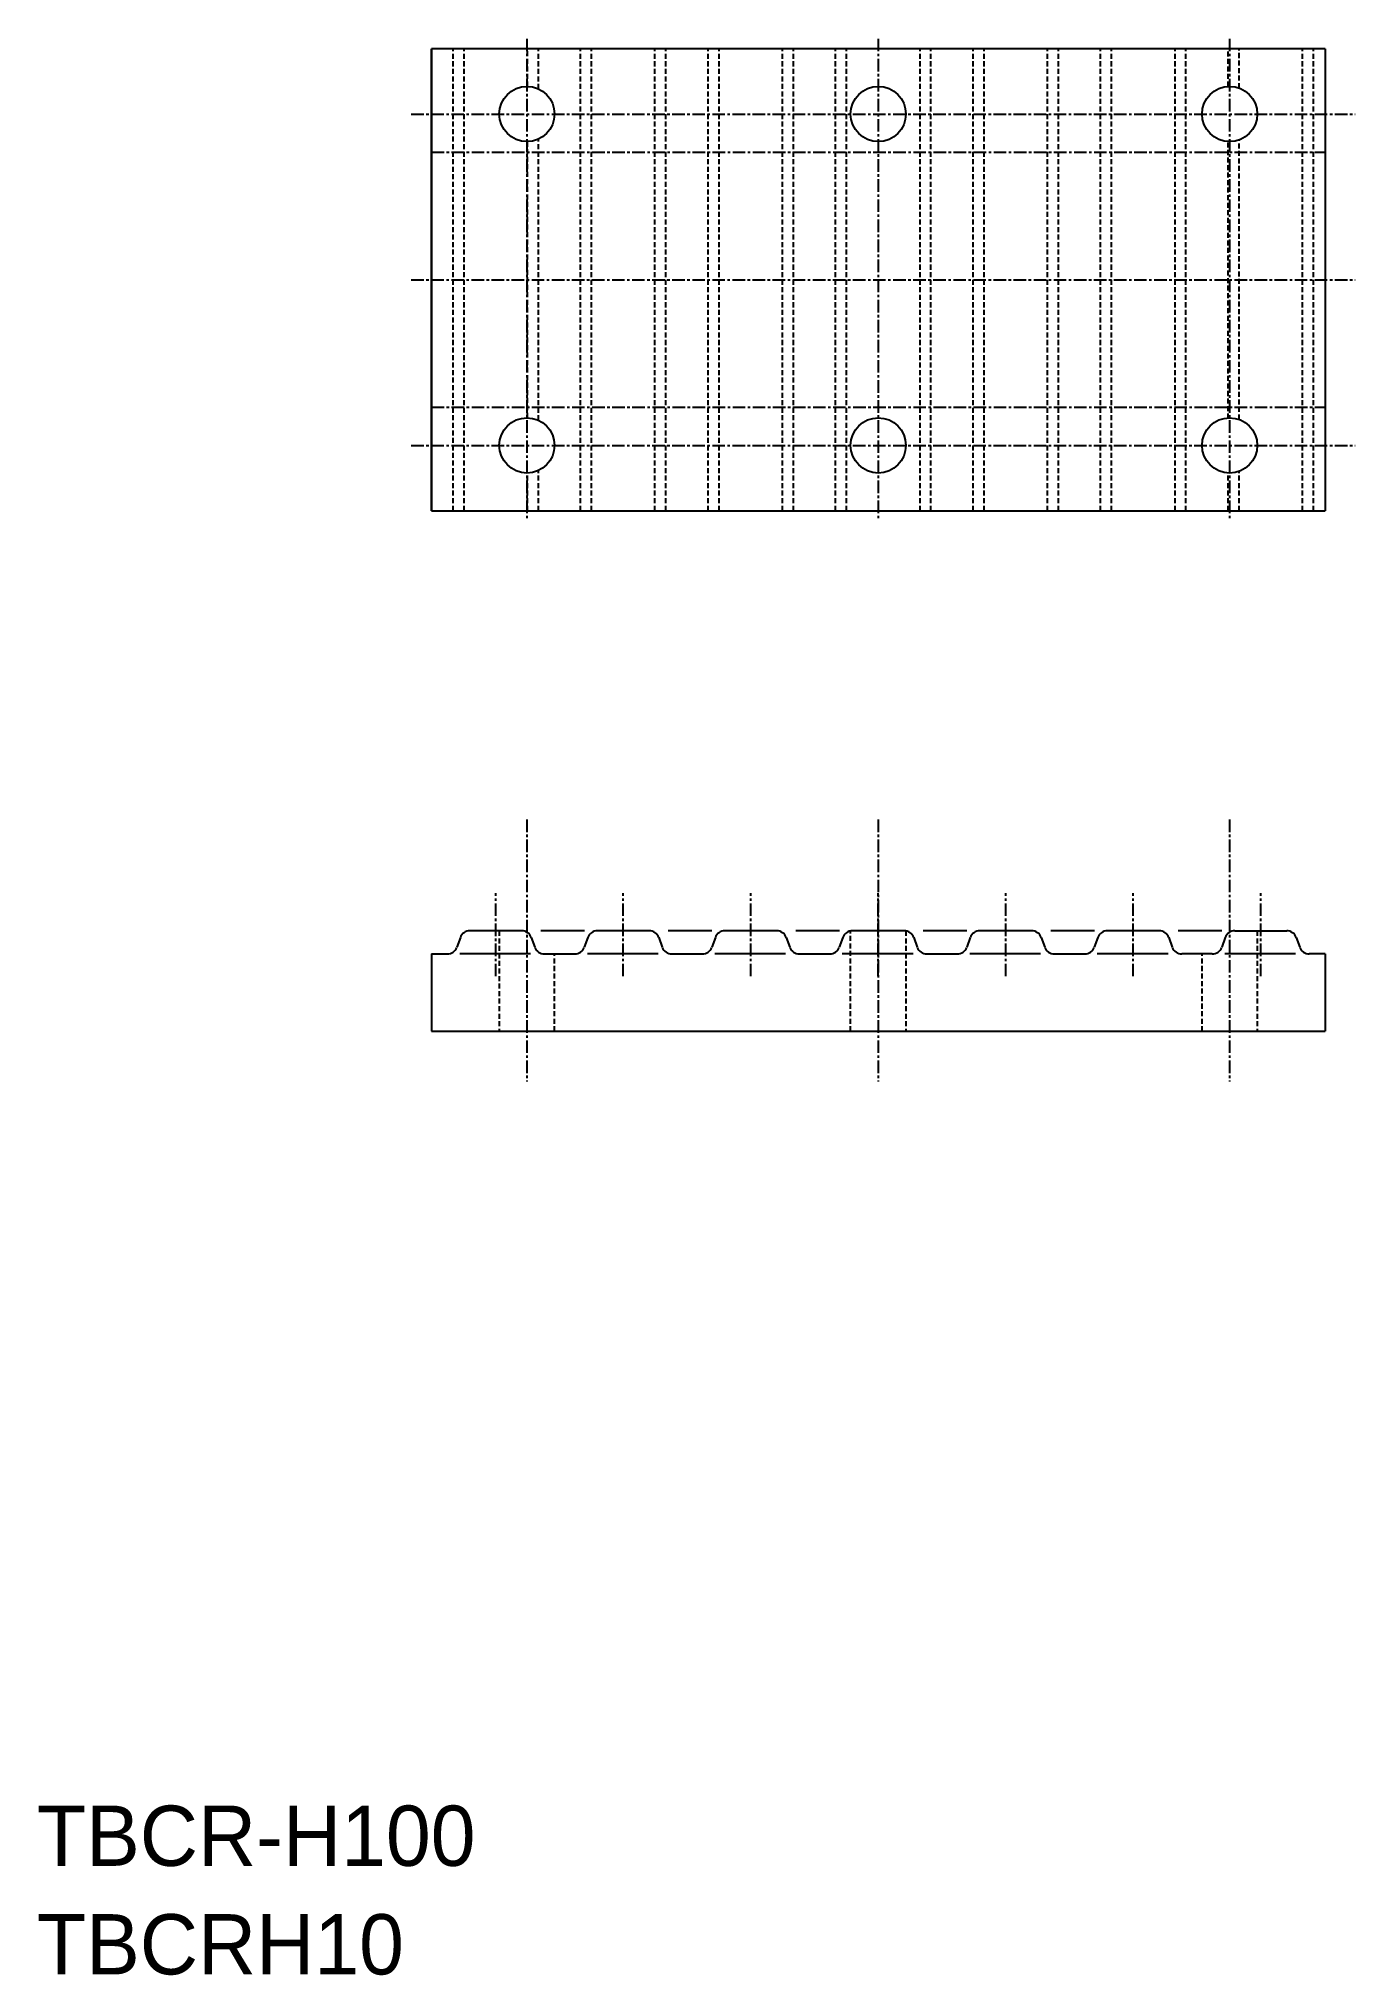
# Model space of a CAD drawing. Extents: x -286 to -155, y -61 to 132.
import ezdxf

# ---------------------------------------------------------------- set-up
doc = ezdxf.new("R2010")
doc.units = 0
doc.linetypes.add('CENTER', pattern=[2, 1.25, -0.25, 0.25, -0.25])
doc.linetypes.add('DASHED', pattern=[0.75, 0.5, -0.25])
doc.layers.get('0').update_dxf_attribs({"linetype": 'CONTINUOUS'})
doc.layers.add('CENTER', color=1, linetype='CENTER')

msp = doc.modelspace()

# ---------------------------------------------------------------- linework, layer by layer
at = {"color": 7, "linetype": 'CONTINUOUS'}
for p, q in [((-246.68, 130.95), (-246.68, 84.95)), ((-157.68, 130.95), (-246.68, 130.95)), ((-246.68, 84.95), (-246.68, 130.95)), ((-157.68, 130.95), (-157.68, 84.95)), ((-246.68, 84.95), (-157.68, 84.95)), ((-243.81, 42.45), (-244.17, 41.47)), ((-237.69, 43.11), (-242.87, 43.11)), ((-236.75, 42.45), (-236.39, 41.47)), ((-231.45, 43.11), (-235.8, 43.11)), ((-231.11, 42.45), (-231.47, 41.47)), ((-224.99, 43.11), (-230.17, 43.11)), ((-224.05, 42.45), (-223.69, 41.47)), ((-218.75, 43.11), (-223.1, 43.11)), ((-218.41, 42.45), (-218.77, 41.47)), ((-212.29, 43.11), (-217.47, 43.11)), ((-211.35, 42.45), (-210.99, 41.47)), ((-206.05, 43.11), (-210.4, 43.11)), ((-205.71, 42.45), (-206.07, 41.47)), ((-199.59, 43.11), (-204.77, 43.11)), ((-198.65, 42.45), (-198.29, 41.47)), ((-193.35, 43.11), (-197.7, 43.11)), ((-193.01, 42.45), (-193.37, 41.47)), ((-186.89, 43.11), (-192.07, 43.11)), ((-185.95, 42.45), (-185.59, 41.47)), ((-180.65, 43.11), (-185, 43.11)), ((-180.31, 42.45), (-180.67, 41.47)), ((-174.19, 43.11), (-179.37, 43.11)), ((-173.25, 42.45), (-172.89, 41.47)), ((-167.95, 43.11), (-172.3, 43.11)), ((-167.61, 42.45), (-167.97, 41.47)), ((-166.67, 43.11), (-161.49, 43.11)), ((-160.55, 42.45), (-160.19, 41.47)), ((-246.68, 40.81), (-245.11, 40.81)), ((-246.68, 40.81), (-246.68, 33.11)), ((-236.81, 40.81), (-243.86, 40.81)), ((-235.45, 40.81), (-232.41, 40.81)), ((-224.11, 40.81), (-231.16, 40.81)), ((-222.75, 40.81), (-219.71, 40.81)), ((-211.41, 40.81), (-218.46, 40.81)), ((-210.05, 40.81), (-207.01, 40.81)), ((-198.71, 40.81), (-205.76, 40.81)), ((-197.35, 40.81), (-194.31, 40.81)), ((-186.01, 40.81), (-193.06, 40.81)), ((-184.65, 40.81), (-181.61, 40.81)), ((-173.31, 40.81), (-180.36, 40.81)), ((-168.91, 40.81), (-171.95, 40.81)), ((-160.61, 40.81), (-167.66, 40.81)), ((-157.68, 40.81), (-159.25, 40.81)), ((-157.68, 40.81), (-157.68, 33.11)), ((-246.68, 33.11), (-157.68, 33.11))]:
    msp.add_line(p, q, dxfattribs=at)
at = {"color": 3, "linetype": 'DASHED'}
for p, q in [((-244.54, 84.95), (-244.54, 130.95)), ((-243.44, 84.95), (-243.44, 130.95)), ((-237.12, 127.2), (-237.12, 130.95)), ((-236.03, 126.95), (-236.03, 130.95)), ((-231.84, 84.95), (-231.84, 130.95)), ((-230.74, 84.95), (-230.74, 130.95)), ((-224.42, 84.95), (-224.42, 130.95)), ((-223.33, 84.95), (-223.33, 130.95)), ((-219.14, 84.95), (-219.14, 130.95)), ((-218.04, 84.95), (-218.04, 130.95)), ((-211.72, 84.95), (-211.72, 130.95)), ((-210.63, 84.95), (-210.63, 130.95)), ((-206.44, 84.95), (-206.44, 130.95)), ((-205.34, 84.95), (-205.34, 130.95)), ((-198.02, 84.95), (-198.02, 130.95)), ((-196.93, 84.95), (-196.93, 130.95)), ((-192.74, 84.95), (-192.74, 130.95)), ((-191.64, 84.95), (-191.64, 130.95)), ((-185.32, 84.95), (-185.32, 130.95)), ((-184.23, 84.95), (-184.23, 130.95)), ((-180.04, 84.95), (-180.04, 130.95)), ((-178.94, 84.95), (-178.94, 130.95)), ((-172.62, 84.95), (-172.62, 130.95)), ((-171.53, 84.95), (-171.53, 130.95)), ((-167.34, 127.19), (-167.34, 130.95)), ((-166.24, 127.03), (-166.24, 130.95)), ((-159.92, 84.95), (-159.92, 130.95)), ((-158.83, 84.95), (-158.83, 130.95)), ((-237.12, 94.2), (-237.12, 121.7)), ((-236.03, 93.95), (-236.03, 121.95)), ((-167.34, 94.12), (-167.34, 121.7)), ((-166.24, 94.03), (-166.24, 121.86)), ((-236.03, 84.95), (-236.03, 88.95)), ((-166.24, 84.95), (-166.24, 88.86)), ((-237.12, 84.95), (-237.12, 88.7)), ((-167.34, 84.95), (-167.34, 88.7)), ((-239.93, 43.11), (-239.93, 33.11)), ((-204.93, 33.11), (-204.93, 43.1)), ((-199.43, 43.11), (-199.43, 33.11)), ((-164.43, 43.11), (-164.43, 33.11)), ((-234.43, 33.11), (-234.43, 40.81)), ((-169.93, 33.11), (-169.93, 40.81))]:
    msp.add_line(p, q, dxfattribs=at)
at = {"color": 7, "linetype": 'CONTINUOUS'}
for centre in [(-237.18, 124.45), (-202.18, 124.45), (-167.18, 124.45), (-237.18, 91.45), (-202.18, 91.45), (-167.18, 91.45)]:
    msp.add_circle(centre, 2.75, dxfattribs=at)
for centre, start, end in [((-242.87, 42.11), 90, 160), ((-237.69, 42.11), 20, 90), ((-230.17, 42.11), 90, 160), ((-224.99, 42.11), 20, 90), ((-217.47, 42.11), 90, 160), ((-212.29, 42.11), 20, 90), ((-204.77, 42.11), 90, 160), ((-199.59, 42.11), 20, 90), ((-192.07, 42.11), 90, 160), ((-186.89, 42.11), 20, 90), ((-179.37, 42.11), 90, 160), ((-174.19, 42.11), 20, 90), ((-166.67, 42.11), 90, 160), ((-161.49, 42.11), 20, 90), ((-245.11, 41.81), 270, 340), ((-235.45, 41.81), 200, 270), ((-232.41, 41.81), 270, 340), ((-222.75, 41.81), 200, 270), ((-219.71, 41.81), 270, 340), ((-210.05, 41.81), 200, 270), ((-207.01, 41.81), 270, 340), ((-197.35, 41.81), 200, 270), ((-194.31, 41.81), 270, 340), ((-184.65, 41.81), 200, 270), ((-181.61, 41.81), 270, 340), ((-171.95, 41.81), 200, 270), ((-168.91, 41.81), 270, 340), ((-159.25, 41.81), 200, 270)]:
    msp.add_arc(centre, 1, start, end, dxfattribs=at)
at = {"layer": 'CENTER', "color": 1, "linetype": 'CENTER'}
for p, q in [((-237.18, 131.95), (-237.18, 83.95)), ((-202.18, 131.95), (-202.18, 83.95)), ((-167.18, 131.95), (-167.18, 83.95)), ((-248.7, 124.45), (-154.67, 124.45)), ((-246.68, 120.65), (-157.68, 120.65)), ((-248.7, 107.95), (-154.67, 107.95)), ((-246.68, 95.25), (-157.68, 95.25)), ((-248.7, 91.45), (-154.67, 91.45)), ((-237.18, 54.2), (-237.18, 28.1)), ((-202.18, 54.2), (-202.18, 28.1)), ((-167.18, 54.2), (-167.18, 28.1)), ((-240.28, 38.59), (-240.28, 46.87)), ((-227.58, 38.59), (-227.58, 46.87)), ((-214.88, 38.59), (-214.88, 46.87)), ((-202.18, 38.59), (-202.18, 46.87)), ((-189.48, 38.59), (-189.48, 46.87)), ((-176.78, 38.59), (-176.78, 46.87)), ((-164.08, 38.59), (-164.08, 46.87))]:
    msp.add_line(p, q, dxfattribs=at)

# ---------------------------------------------------------------- texts
at = {"color": 7, "linetype": 'CONTINUOUS'}
for s, p in [('TBCR-H100', (-285.99, -50)), ('TBCRH10', (-285.99, -60.81))]:
    msp.add_text(s, height=6, dxfattribs=at).set_placement(p)

doc.saveas('drawing.dxf')
